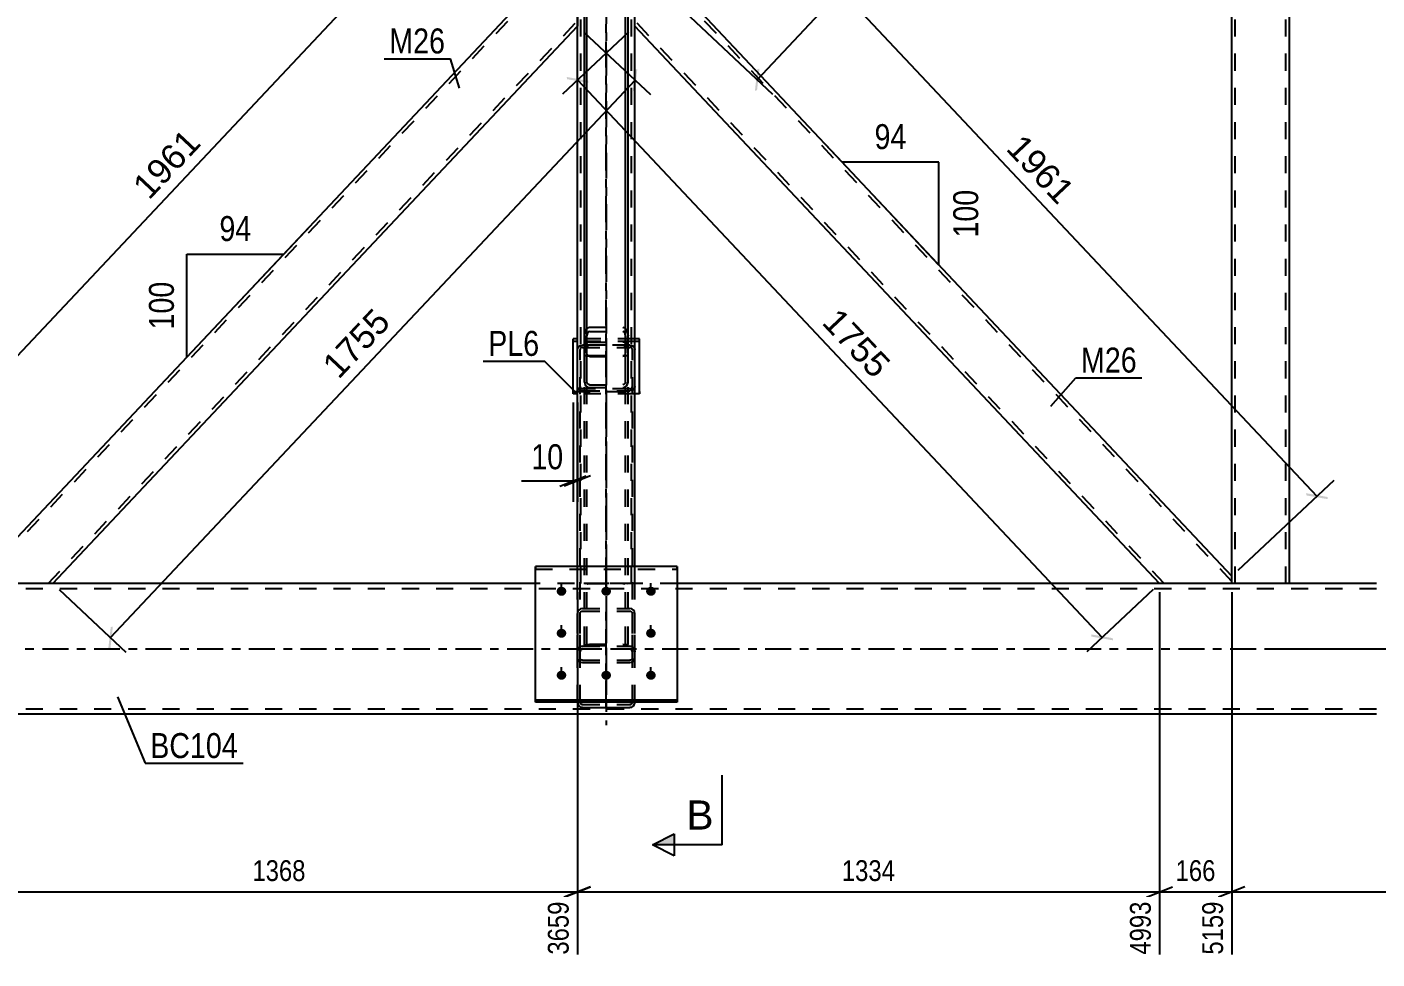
# Model space of a CAD drawing. Header units: millimetres. Extents: x -90 to 751, y -346 to 248.
# Drawn here: x 37.6 to 192.3, y -195.1 to -88.2 of the extents above; entities that cross this region are included whole.
import ezdxf

# ---------------------------------------------------------------- set-up
doc = ezdxf.new("R2010")
doc.units = ezdxf.units.MM
doc.linetypes.add('DXK_LINE_DOT2', pattern=[3.9198, 1.9599, -1.9599])
doc.linetypes.add('DXK_LINE_DOT3', pattern=[5.9187, 2.979, -0.9799, 0.9799, -0.9799])
doc.styles.add('Arial', font='ARIAL.TTF', dxfattribs={"height": 0.2})
doc.styles.add('Arial Narrow', font='ARIALN.TTF', dxfattribs={"height": 0.2})

# ---------------------------------------------------------------- blocks, each defined once
blk = doc.blocks.new('Part-389633021-3151 - 3137')
at = {"color": 7, "linetype": 'DXK_LINE_DOT2'}
for p, q in [((101.63, 43.53), (101.5, 43.25)), ((101.82, 43.71), (101.63, 43.53)), ((102.05, 43.78), (101.82, 43.71)), ((101.94, 43.32), (102.05, 43.35)), ((102.05, 43.78), (105.85, 43.78)), ((102.05, 43.35), (105.85, 43.35)), ((106.08, 43.71), (105.85, 43.78)), ((105.85, 43.35), (105.96, 43.32)), ((106.27, 43.53), (106.08, 43.71)), ((106.4, 43.25), (106.27, 43.53)), ((101.5, 43.25), (101.45, 42.92)), ((101.45, -128.9), (101.45, 42.92)), ((101.75, 42.92), (101.77, 43.08)), ((101.75, -128.9), (101.75, 42.92)), ((101.77, 43.08), (101.84, 43.22)), ((101.84, 43.22), (101.94, 43.32)), ((105.96, 43.32), (106.06, 43.22)), ((106.06, 43.22), (106.13, 43.08)), ((106.13, 43.08), (106.15, 42.92)), ((106.15, -128.9), (106.15, 42.92)), ((106.45, 42.92), (106.4, 43.25)), ((106.45, -128.9), (106.45, 42.92)), ((101.45, 37.49), (101.5, 37.17)), ((101.5, 37.17), (101.63, 36.89)), ((101.77, 37.33), (101.75, 37.49)), ((101.84, 37.19), (101.77, 37.33)), ((101.94, 37.1), (101.84, 37.19)), ((106.06, 37.19), (105.96, 37.1)), ((106.13, 37.33), (106.06, 37.19)), ((106.15, 37.49), (106.13, 37.33)), ((106.27, 36.89), (106.4, 37.17)), ((106.4, 37.17), (106.45, 37.49)), ((101.63, 36.89), (101.82, 36.7)), ((101.82, 36.7), (102.05, 36.64)), ((102.05, 37.06), (101.94, 37.1)), ((102.05, 37.06), (105.85, 37.06)), ((102.05, 36.64), (105.85, 36.64)), ((105.96, 37.1), (105.85, 37.06)), ((105.85, 36.64), (106.08, 36.7)), ((106.08, 36.7), (106.27, 36.89)), ((101.5, -124.71), (101.45, -124.95)), ((101.63, -124.51), (101.5, -124.71)), ((101.82, -124.37), (101.63, -124.51)), ((101.75, -124.95), (101.77, -124.83)), ((101.77, -124.83), (101.84, -124.73)), ((102.05, -124.32), (101.82, -124.37)), ((101.84, -124.73), (101.94, -124.66)), ((101.94, -124.66), (102.05, -124.64)), ((102.05, -124.32), (105.85, -124.32)), ((102.05, -124.64), (105.85, -124.64)), ((106.08, -124.37), (105.85, -124.32)), ((105.85, -124.64), (105.96, -124.66)), ((105.96, -124.66), (106.06, -124.73)), ((106.06, -124.73), (106.13, -124.83)), ((106.27, -124.51), (106.08, -124.37)), ((106.13, -124.83), (106.15, -124.95)), ((106.4, -124.71), (106.27, -124.51)), ((106.45, -124.95), (106.4, -124.71)), ((101.45, -128.9), (101.5, -129.14)), ((101.5, -129.14), (101.63, -129.35)), ((101.63, -129.35), (101.82, -129.48)), ((101.77, -129.02), (101.75, -128.9)), ((101.84, -129.12), (101.77, -129.02)), ((101.82, -129.48), (102.05, -129.53)), ((101.94, -129.19), (101.84, -129.12)), ((102.05, -129.22), (101.94, -129.19)), ((102.05, -129.22), (105.85, -129.22)), ((102.05, -129.53), (105.85, -129.53)), ((105.96, -129.19), (105.85, -129.22)), ((105.85, -129.53), (106.08, -129.48)), ((106.06, -129.12), (105.96, -129.19)), ((106.13, -129.02), (106.06, -129.12)), ((106.08, -129.48), (106.27, -129.35)), ((106.15, -128.9), (106.13, -129.02)), ((106.27, -129.35), (106.4, -129.14)), ((106.4, -129.14), (106.45, -128.9))]:
    blk.add_line(p, q, dxfattribs=at)
blk = doc.blocks.new('Part-389633021-3396 - 3137')
at = {"color": 2, "linetype": 'Continuous'}
for p, q in [((112.08, -150.07), (95.83, -150.07)), ((95.83, -165.62), (95.83, -150.07)), ((112.08, -150.07), (112.08, -165.62)), ((95.83, -165.34), (112.08, -165.34)), ((112.08, -165.62), (95.83, -165.62))]:
    blk.add_line(p, q, dxfattribs=at)
at = {"color": 7, "linetype": 'DXK_LINE_DOT2'}
for p, q in [((95.83, -150.07), (95.83, -150.35)), ((112.08, -150.35), (112.08, -150.07)), ((95.83, -150.35), (112.08, -150.35))]:
    blk.add_line(p, q, dxfattribs=at)
blk = doc.blocks.new('Part-389633021-3144 - 3137')
at = {"color": 7, "linetype": 'DXK_LINE_DOT2'}
for p, q in [((101.5, -62.61), (101.45, -62.84)), ((101.45, -125.75), (101.45, -62.84)), ((101.63, -62.41), (101.5, -62.61)), ((101.82, -62.28), (101.63, -62.41)), ((101.75, -62.84), (101.77, -62.72)), ((101.75, -66.63), (101.75, -62.84)), ((101.75, -125.75), (101.75, -62.84)), ((101.77, -62.72), (101.84, -62.63)), ((102.05, -62.24), (101.82, -62.28)), ((101.84, -62.63), (101.94, -62.56)), ((101.94, -62.56), (102.05, -62.54)), ((102.05, -62.24), (105.85, -62.24)), ((102.05, -62.54), (105.85, -62.54)), ((106.08, -62.28), (105.85, -62.24)), ((105.85, -62.54), (105.96, -62.56)), ((105.96, -62.56), (106.06, -62.63)), ((106.06, -62.63), (106.13, -62.72)), ((106.27, -62.41), (106.08, -62.28)), ((106.13, -62.72), (106.15, -62.84)), ((106.15, -125.75), (106.15, -62.84)), ((106.4, -62.61), (106.27, -62.41)), ((106.45, -62.84), (106.4, -62.61)), ((106.45, -125.75), (106.45, -62.84)), ((101.45, -66.63), (101.5, -66.86)), ((101.5, -66.86), (101.63, -67.05)), ((101.63, -67.05), (101.82, -67.18)), ((101.77, -66.74), (101.75, -66.63)), ((101.84, -66.84), (101.77, -66.74)), ((101.82, -67.18), (102.05, -67.23)), ((101.94, -66.91), (101.84, -66.84)), ((102.05, -66.93), (101.94, -66.91)), ((102.05, -66.93), (105.85, -66.93)), ((102.05, -67.23), (105.85, -67.23)), ((105.96, -66.91), (105.85, -66.93)), ((105.85, -67.23), (106.08, -67.18)), ((106.06, -66.84), (105.96, -66.91)), ((106.13, -66.74), (106.06, -66.84)), ((106.08, -67.18), (106.27, -67.05)), ((106.15, -66.63), (106.13, -66.74)), ((106.27, -67.05), (106.4, -66.86)), ((106.4, -66.86), (106.45, -66.63)), ((101.45, -123.6), (101.5, -123.22)), ((101.45, -123.6), (101.45, -125.75)), ((101.77, -123.41), (101.75, -123.6)), ((101.75, -125.75), (101.75, -123.6)), ((101.82, -122.69), (102.05, -122.61)), ((102.05, -123.1), (101.94, -123.14)), ((102.05, -122.61), (105.85, -122.61)), ((102.05, -123.1), (105.85, -123.1)), ((105.85, -122.61), (106.08, -122.69)), ((105.96, -123.14), (105.85, -123.1)), ((106.15, -123.6), (106.13, -123.41)), ((106.15, -123.6), (106.15, -125.75)), ((106.4, -123.22), (106.45, -123.6)), ((106.45, -125.75), (106.45, -123.6)), ((101.75, -123.96), (101.45, -123.96)), ((101.45, -124.24), (101.75, -124.24)), ((101.45, -124.32), (101.75, -124.32)), ((101.45, -124.69), (101.75, -124.69)), ((106.45, -123.96), (106.15, -123.96)), ((106.15, -124.24), (106.45, -124.24)), ((106.15, -124.32), (106.45, -124.32)), ((106.15, -124.69), (106.45, -124.69)), ((101.5, -125.84), (101.45, -125.75)), ((101.63, -125.91), (101.5, -125.84)), ((101.82, -125.95), (101.63, -125.91)), ((101.75, -125.75), (101.77, -125.8)), ((101.77, -125.8), (101.84, -125.83)), ((102.05, -125.97), (101.82, -125.95)), ((101.84, -125.83), (101.94, -125.85)), ((101.94, -125.85), (102.05, -125.86)), ((102.05, -125.86), (105.85, -125.86)), ((102.05, -125.97), (105.85, -125.97)), ((105.85, -125.86), (105.96, -125.85)), ((106.08, -125.95), (105.85, -125.97)), ((105.96, -125.85), (106.06, -125.83)), ((106.06, -125.83), (106.13, -125.8)), ((106.27, -125.91), (106.08, -125.95)), ((106.13, -125.8), (106.15, -125.75)), ((106.4, -125.84), (106.27, -125.91)), ((106.45, -125.75), (106.4, -125.84))]:
    blk.add_line(p, q, dxfattribs=at)
for centre, radius, start, end in [((102.38, -123.39), 0.901, 128.3497, 168.8111), ((102.21, -123.49), 0.45, 128.3497, 168.8111), ((105.69, -123.49), 0.45, 11.1889, 51.6504), ((105.52, -123.39), 0.901, 11.1889, 51.6504)]:
    blk.add_arc(centre, radius, start, end, dxfattribs=at)
blk = doc.blocks.new('Part-389633021-3148 - 3137')
at = {"color": 7, "linetype": 'DXK_LINE_DOT3'}
blk.add_line((103.95, 45.37), (103.95, -168.26), dxfattribs=at)
at = {"color": 7, "linetype": 'DXK_LINE_DOT2'}
for p, q in [((101.45, -158.88), (101.45, 36.64)), ((101.75, 36.64), (101.45, 36.64)), ((101.75, -158.88), (101.75, 36.64)), ((106.15, -158.88), (106.15, 36.64)), ((106.45, 36.64), (106.15, 36.64)), ((106.45, -158.88), (106.45, 36.64)), ((101.45, 35.46), (101.5, 35.35)), ((101.5, 35.35), (101.63, 35.25)), ((101.63, 35.25), (101.82, 35.19)), ((101.77, 35.41), (101.75, 35.46)), ((101.84, 35.36), (101.77, 35.41)), ((101.82, 35.19), (102.05, 35.17)), ((101.94, 35.33), (101.84, 35.36)), ((102.05, 35.32), (101.94, 35.33)), ((102.05, 35.32), (105.85, 35.32)), ((102.05, 35.17), (105.85, 35.17)), ((105.96, 35.33), (105.85, 35.32)), ((105.85, 35.17), (106.08, 35.19)), ((106.06, 35.36), (105.96, 35.33)), ((106.13, 35.41), (106.06, 35.36)), ((106.08, 35.19), (106.27, 35.25)), ((106.15, 35.46), (106.13, 35.41)), ((106.27, 35.25), (106.4, 35.35)), ((106.4, 35.35), (106.45, 35.46)), ((101.5, 32.88), (101.45, 33.4)), ((101.75, 33.4), (101.77, 33.14)), ((101.94, 32.78), (102.05, 32.72)), ((102.05, 32.72), (105.85, 32.72)), ((105.85, 32.72), (105.96, 32.78)), ((106.13, 33.14), (106.15, 33.4)), ((106.45, 33.4), (106.4, 32.88)), ((102.05, 32.05), (101.82, 32.15)), ((102.05, 32.05), (105.85, 32.05)), ((106.08, 32.15), (105.85, 32.05)), ((101.5, -152.02), (101.45, -152.07)), ((101.56, -152), (101.5, -152.02)), ((106.34, -152), (101.56, -152)), ((101.75, -152.07), (101.77, -152.04)), ((101.77, -152.04), (101.84, -152.02)), ((101.84, -152.02), (101.94, -152.01)), ((101.94, -152.01), (102.05, -152)), ((102.05, -152), (105.85, -152)), ((105.85, -152), (105.96, -152.01)), ((105.96, -152.01), (106.06, -152.02)), ((106.06, -152.02), (106.13, -152.04)), ((106.15, -152.07), (106.13, -152.04)), ((106.4, -152.02), (106.34, -152)), ((106.45, -152.07), (106.4, -152.02)), ((101.48, -159.19), (101.45, -158.88)), ((101.48, -159.19), (101.5, -159.15)), ((101.48, -159.19), (101.79, -159.19)), ((101.5, -159.15), (101.63, -159.05)), ((101.63, -159.05), (101.82, -158.98)), ((101.77, -159.14), (101.75, -158.88)), ((101.79, -159.19), (101.77, -159.14)), ((101.84, -159.15), (101.79, -159.19)), ((101.82, -158.98), (102.05, -158.96)), ((101.94, -159.12), (101.84, -159.15)), ((102.05, -159.11), (101.94, -159.12)), ((102.05, -158.96), (105.85, -158.96)), ((102.05, -159.11), (105.85, -159.11)), ((105.85, -158.96), (106.08, -158.98)), ((105.96, -159.12), (105.85, -159.11)), ((106.06, -159.15), (105.96, -159.12)), ((106.11, -159.19), (106.06, -159.15)), ((106.08, -158.98), (106.27, -159.05)), ((106.13, -159.14), (106.11, -159.19)), ((106.11, -159.19), (106.42, -159.19)), ((106.15, -158.88), (106.13, -159.14)), ((106.27, -159.05), (106.4, -159.15)), ((106.4, -159.15), (106.42, -159.19)), ((106.42, -159.19), (106.45, -158.88))]:
    blk.add_line(p, q, dxfattribs=at)
for centre, radius, start, end in [((102.85, 33.05), 1.37, 186.8369, 220.9456), ((102.45, 33.22), 0.683, 186.8369, 220.9456), ((105.45, 33.22), 0.683, 319.0547, 353.163), ((105.05, 33.05), 1.37, 319.0547, 353.163)]:
    blk.add_arc(centre, radius, start, end, dxfattribs=at)
blk = doc.blocks.new('Bolt-389633021-3190 - 3137')
at = {"linetype": 'Continuous'}
for points in [[(98.83, -153.41), (98.71, -153.4), (98.6, -153.37), (98.5, -153.31), (98.42, -153.24), (98.35, -153.15), (98.3, -153.05), (98.28, -152.95), (98.28, -152.84), (98.3, -152.73), (98.35, -152.63), (98.42, -152.55), (98.5, -152.47), (98.6, -152.42), (98.71, -152.39), (98.83, -152.38), (98.94, -152.39), (99.05, -152.42), (99.15, -152.47), (99.23, -152.55), (99.3, -152.63), (99.35, -152.73), (99.37, -152.84), (99.37, -152.95), (99.35, -153.05), (99.3, -153.15), (99.23, -153.24), (99.15, -153.31), (99.05, -153.37), (98.94, -153.4)], [(103.95, -153.41), (103.84, -153.4), (103.73, -153.37), (103.63, -153.31), (103.54, -153.24), (103.47, -153.15), (103.43, -153.05), (103.4, -152.95), (103.4, -152.84), (103.43, -152.73), (103.47, -152.63), (103.54, -152.55), (103.63, -152.47), (103.73, -152.42), (103.84, -152.39), (103.95, -152.38), (104.06, -152.39), (104.17, -152.42), (104.27, -152.47), (104.36, -152.55), (104.43, -152.63), (104.47, -152.73), (104.5, -152.84), (104.5, -152.95), (104.47, -153.05), (104.43, -153.15), (104.36, -153.24), (104.27, -153.31), (104.17, -153.37), (104.06, -153.4)], [(109.08, -153.41), (108.96, -153.4), (108.85, -153.37), (108.75, -153.31), (108.67, -153.24), (108.6, -153.15), (108.55, -153.05), (108.53, -152.95), (108.53, -152.84), (108.55, -152.73), (108.6, -152.63), (108.67, -152.55), (108.75, -152.47), (108.85, -152.42), (108.96, -152.39), (109.08, -152.38), (109.19, -152.39), (109.3, -152.42), (109.4, -152.47), (109.48, -152.55), (109.55, -152.63), (109.6, -152.73), (109.62, -152.84), (109.62, -152.95), (109.6, -153.05), (109.55, -153.15), (109.48, -153.24), (109.4, -153.31), (109.3, -153.37), (109.19, -153.4)], [(98.83, -158.23), (98.71, -158.21), (98.6, -158.18), (98.5, -158.13), (98.42, -158.05), (98.35, -157.97), (98.3, -157.87), (98.28, -157.76), (98.28, -157.66), (98.3, -157.55), (98.35, -157.45), (98.42, -157.36), (98.5, -157.29), (98.6, -157.24), (98.71, -157.2), (98.83, -157.19), (98.94, -157.2), (99.05, -157.24), (99.15, -157.29), (99.23, -157.36), (99.3, -157.45), (99.35, -157.55), (99.37, -157.66), (99.37, -157.76), (99.35, -157.87), (99.3, -157.97), (99.23, -158.05), (99.15, -158.13), (99.05, -158.18), (98.94, -158.21)], [(109.08, -158.23), (108.96, -158.21), (108.85, -158.18), (108.75, -158.13), (108.67, -158.05), (108.6, -157.97), (108.55, -157.87), (108.53, -157.76), (108.53, -157.66), (108.55, -157.55), (108.6, -157.45), (108.67, -157.36), (108.75, -157.29), (108.85, -157.24), (108.96, -157.2), (109.08, -157.19), (109.19, -157.2), (109.3, -157.24), (109.4, -157.29), (109.48, -157.36), (109.55, -157.45), (109.6, -157.55), (109.62, -157.66), (109.62, -157.76), (109.6, -157.87), (109.55, -157.97), (109.48, -158.05), (109.4, -158.13), (109.3, -158.18), (109.19, -158.21)], [(98.83, -163.04), (98.71, -163.03), (98.6, -163), (98.5, -162.94), (98.42, -162.87), (98.35, -162.78), (98.3, -162.68), (98.28, -162.58), (98.28, -162.47), (98.3, -162.37), (98.35, -162.27), (98.42, -162.18), (98.5, -162.11), (98.6, -162.05), (98.71, -162.02), (98.83, -162.01), (98.94, -162.02), (99.05, -162.05), (99.15, -162.11), (99.23, -162.18), (99.3, -162.27), (99.35, -162.37), (99.37, -162.47), (99.37, -162.58), (99.35, -162.68), (99.3, -162.78), (99.23, -162.87), (99.15, -162.94), (99.05, -163), (98.94, -163.03)], [(103.95, -163.04), (103.84, -163.03), (103.73, -163), (103.63, -162.94), (103.54, -162.87), (103.47, -162.78), (103.43, -162.68), (103.4, -162.58), (103.4, -162.47), (103.43, -162.37), (103.47, -162.27), (103.54, -162.18), (103.63, -162.11), (103.73, -162.05), (103.84, -162.02), (103.95, -162.01), (104.06, -162.02), (104.17, -162.05), (104.27, -162.11), (104.36, -162.18), (104.43, -162.27), (104.47, -162.37), (104.5, -162.47), (104.5, -162.58), (104.47, -162.68), (104.43, -162.78), (104.36, -162.87), (104.27, -162.94), (104.17, -163), (104.06, -163.03)], [(109.08, -163.04), (108.96, -163.03), (108.85, -163), (108.75, -162.94), (108.67, -162.87), (108.6, -162.78), (108.55, -162.68), (108.53, -162.58), (108.53, -162.47), (108.55, -162.37), (108.6, -162.27), (108.67, -162.18), (108.75, -162.11), (108.85, -162.05), (108.96, -162.02), (109.08, -162.01), (109.19, -162.02), (109.3, -162.05), (109.4, -162.11), (109.48, -162.18), (109.55, -162.27), (109.6, -162.37), (109.62, -162.47), (109.62, -162.58), (109.6, -162.68), (109.55, -162.78), (109.48, -162.87), (109.4, -162.94), (109.3, -163), (109.19, -163.03)]]:
    blk.add_hatch(color=1, dxfattribs=at).paths.add_polyline_path(points)
at = {"color": 1, "linetype": 'Continuous'}
for p, q in [((98.83, -153.39), (98.83, -151.97)), ((103.95, -153.39), (103.95, -151.97)), ((109.08, -153.39), (109.08, -151.97)), ((98.83, -158.2), (98.83, -156.79)), ((109.08, -158.2), (109.08, -156.79)), ((98.83, -163.02), (98.83, -161.6)), ((103.95, -163.02), (103.95, -161.6)), ((109.08, -163.02), (109.08, -161.6))]:
    blk.add_line(p, q, dxfattribs=at)
blk = doc.blocks.new('Part-389633021-3291 - 3137')
at = {"color": 2, "linetype": 'Continuous'}
for p, q in [((100.65, -71.42), (100.65, -7.5)), ((107.25, -71.42), (107.25, -7.5)), ((100.65, -150.07), (100.65, -88.08)), ((107.25, -150.07), (107.25, -88.08))]:
    blk.add_line(p, q, dxfattribs=at)
at = {"color": 7, "linetype": 'DXK_LINE_DOT2'}
for p, q in [((107.25, -7.5), (100.65, -7.5)), ((101.05, -152), (101.05, -7.5)), ((106.85, -152), (106.85, -7.5)), ((100.65, -88.08), (100.65, -71.42)), ((107.25, -88.08), (107.25, -71.42)), ((100.65, -152), (100.65, -150.07)), ((107.25, -152), (107.25, -150.07)), ((107.25, -152), (100.65, -152))]:
    blk.add_line(p, q, dxfattribs=at)
at = {"color": 7, "linetype": 'DXK_LINE_DOT3'}
blk.add_line((103.95, -152), (103.95, -7.5), dxfattribs=at)
blk = doc.blocks.new('Part-389633021-3338 - 3137')
at = {"color": 2, "linetype": 'Continuous'}
for p, q in [((95.83, -152), (15.65, -152)), ((192.25, -152), (112.08, -152)), ((192.25, -167), (15.65, -167))]:
    blk.add_line(p, q, dxfattribs=at)
at = {"color": 7, "linetype": 'DXK_LINE_DOT2'}
for p, q in [((192.25, -152.6), (15.65, -152.6)), ((112.08, -152), (95.83, -152)), ((192.25, -166.4), (15.65, -166.4))]:
    blk.add_line(p, q, dxfattribs=at)
at = {"color": 7, "linetype": 'DXK_LINE_DOT3'}
blk.add_line((15.65, -159.5), (192.25, -159.5), dxfattribs=at)
blk = doc.blocks.new('Part-389633021-3367 - 3137')
at = {"color": 2, "linetype": 'Continuous'}
for p, q in [((32.25, -151.17), (99.42, -79.75)), ((99.42, -79.75), (100.65, -81.06)), ((100.65, -81.06), (100.65, -88.08)), ((40.53, -152), (100.65, -88.08)), ((32.25, -151.17), (32.25, -152))]:
    blk.add_line(p, q, dxfattribs=at)
at = {"color": 7, "linetype": 'DXK_LINE_DOT2'}
for p, q in [((32.25, -151.76), (99.69, -80.04)), ((39.98, -152), (100.65, -87.49)), ((40.53, -152), (32.25, -152))]:
    blk.add_line(p, q, dxfattribs=at)
blk = doc.blocks.new('Part-389633021-3393 - 3137')
at = {"color": 2, "linetype": 'Continuous'}
for p, q in [((100.15, -130.25), (100.15, -123.96)), ((100.65, -123.96), (100.15, -123.96)), ((100.65, -124.24), (100.15, -124.24)), ((107.75, -123.96), (107.25, -123.96)), ((107.75, -124.24), (107.25, -124.24)), ((107.75, -130.25), (107.75, -123.96)), ((100.65, -130.25), (100.15, -130.25)), ((107.75, -130.25), (107.25, -130.25))]:
    blk.add_line(p, q, dxfattribs=at)
at = {"color": 7, "linetype": 'DXK_LINE_DOT2'}
for p, q in [((107.25, -123.96), (100.65, -123.96)), ((107.25, -124.24), (100.65, -124.24)), ((100.15, -130.25), (100.15, -129.98)), ((100.15, -129.98), (107.75, -129.98)), ((107.75, -129.98), (107.75, -130.25)), ((107.25, -130.25), (100.65, -130.25))]:
    blk.add_line(p, q, dxfattribs=at)
blk = doc.blocks.new('Part-389633021-3402 - 3137')
at = {"color": 7, "linetype": 'DXK_LINE_DOT2'}
for p, q in [((100.65, -125.16), (100.7, -124.98)), ((100.65, -165.58), (100.65, -125.16)), ((100.7, -124.98), (100.83, -124.83)), ((100.83, -124.83), (101.02, -124.72)), ((100.97, -125.07), (100.95, -125.16)), ((100.95, -165.58), (100.95, -125.16)), ((101.04, -124.99), (100.97, -125.07)), ((101.02, -124.72), (101.25, -124.69)), ((101.14, -124.94), (101.04, -124.99)), ((101.25, -124.92), (101.14, -124.94)), ((106.65, -124.69), (101.25, -124.69)), ((101.25, -124.92), (106.65, -124.92)), ((106.65, -124.69), (106.88, -124.72)), ((106.76, -124.94), (106.65, -124.92)), ((106.86, -124.99), (106.76, -124.94)), ((106.93, -125.07), (106.86, -124.99)), ((106.88, -124.72), (107.07, -124.83)), ((106.95, -125.16), (106.93, -125.07)), ((106.95, -165.58), (106.95, -125.16)), ((107.07, -124.83), (107.2, -124.98)), ((107.2, -124.98), (107.25, -125.16)), ((107.25, -165.58), (107.25, -125.16)), ((100.7, -129.6), (100.65, -129.42)), ((100.83, -129.75), (100.7, -129.6)), ((101.02, -129.86), (100.83, -129.75)), ((100.95, -129.42), (100.97, -129.51)), ((100.97, -129.51), (101.04, -129.59)), ((101.25, -129.89), (101.02, -129.86)), ((101.04, -129.59), (101.08, -129.61)), ((101.08, -129.61), (101.14, -129.64)), ((101.14, -129.64), (101.25, -129.66)), ((106.65, -129.66), (101.25, -129.66)), ((101.25, -129.89), (106.65, -129.89)), ((106.65, -129.66), (106.76, -129.64)), ((106.88, -129.86), (106.65, -129.89)), ((106.76, -129.64), (106.86, -129.59)), ((106.86, -129.59), (106.93, -129.51)), ((107.07, -129.75), (106.88, -129.86)), ((106.93, -129.51), (106.95, -129.42)), ((107.2, -129.6), (107.07, -129.75)), ((107.25, -129.42), (107.2, -129.6)), ((101.25, -159.19), (101.02, -159.24)), ((101.25, -159.19), (106.65, -159.19)), ((106.88, -159.24), (106.65, -159.19)), ((100.7, -159.58), (100.65, -159.83)), ((100.95, -159.83), (100.97, -159.71)), ((100.97, -159.71), (101.04, -159.6)), ((101.04, -159.6), (101.14, -159.53)), ((101.14, -159.53), (101.25, -159.51)), ((101.25, -159.51), (106.65, -159.51)), ((106.65, -159.51), (106.76, -159.53)), ((106.76, -159.53), (106.86, -159.6)), ((106.86, -159.6), (106.93, -159.71)), ((106.93, -159.71), (106.95, -159.83)), ((107.25, -159.83), (107.2, -159.58)), ((100.65, -165.58), (100.7, -165.82)), ((100.97, -165.7), (100.95, -165.58)), ((101.04, -165.8), (100.97, -165.7)), ((101.02, -166.17), (101.25, -166.21)), ((101.14, -165.87), (101.04, -165.8)), ((101.25, -165.89), (101.14, -165.87)), ((101.25, -165.89), (106.65, -165.89)), ((101.25, -166.21), (106.65, -166.21)), ((106.76, -165.87), (106.65, -165.89)), ((106.65, -166.21), (106.88, -166.17)), ((106.86, -165.8), (106.76, -165.87)), ((106.86, -165.8), (106.88, -165.77)), ((106.88, -165.77), (106.93, -165.7)), ((106.93, -165.7), (106.95, -165.58)), ((107.2, -165.82), (107.25, -165.58))]:
    blk.add_line(p, q, dxfattribs=at)
at = {"color": 7, "linetype": 'DXK_LINE_DOT3'}
blk.add_line((103.95, -123.87), (103.95, -166.12), dxfattribs=at)
at = {"color": 7, "linetype": 'DXK_LINE_DOT2'}
for centre, start, end in [((101.28, -159.8), 114.32, 159.2417), ((106.62, -159.8), 20.7583, 65.68), ((101.28, -165.6), 200.7583, 245.68), ((106.62, -165.6), 294.32, 339.2417)]:
    blk.add_arc(centre, 0.621, start, end, dxfattribs=at)
blk = doc.blocks.new('Part-389633021-3422 - 3137')
at = {"color": 2, "linetype": 'Continuous'}
for p, q in [((108.48, -79.75), (107.25, -81.06)), ((175.65, -151.17), (108.48, -79.75)), ((107.25, -86.91), (107.25, -81.06)), ((107.25, -88.08), (107.25, -86.91)), ((167.37, -152), (107.25, -88.08)), ((175.65, -152), (175.65, -151.17))]:
    blk.add_line(p, q, dxfattribs=at)
at = {"color": 7, "linetype": 'DXK_LINE_DOT2'}
for p, q in [((175.65, -151.76), (108.21, -80.04)), ((107.25, -87.99), (107.25, -86.91)), ((107.25, -87.49), (107.25, -87.36)), ((167.92, -152), (107.25, -87.49)), ((175.65, -152), (167.37, -152))]:
    blk.add_line(p, q, dxfattribs=at)
blk = doc.blocks.new('Part-389633021-3425 - 3137')
at = {"color": 7, "linetype": 'DXK_LINE_DOT3'}
blk.add_line((103.95, -166.12), (103.95, -154.56), dxfattribs=at)
at = {"color": 7, "linetype": 'DXK_LINE_DOT2'}
for p, q in [((100.7, -155.23), (100.65, -155.45)), ((100.65, -159.83), (100.65, -155.45)), ((100.65, -155.45), (100.65, -160.52)), ((100.83, -155.05), (100.7, -155.23)), ((101.02, -154.92), (100.83, -155.05)), ((100.95, -155.45), (100.97, -155.34)), ((100.95, -159.83), (100.95, -155.45)), ((100.95, -160.52), (100.95, -155.45)), ((100.97, -155.34), (101.04, -155.25)), ((101.25, -154.88), (101.02, -154.92)), ((101.04, -155.25), (101.14, -155.19)), ((101.14, -155.19), (101.25, -155.16)), ((101.25, -154.88), (106.65, -154.88)), ((101.25, -155.16), (106.65, -155.16)), ((106.88, -154.92), (106.65, -154.88)), ((106.65, -155.16), (106.76, -155.19)), ((106.76, -155.19), (106.86, -155.25)), ((106.86, -155.25), (106.93, -155.34)), ((107.07, -155.05), (106.88, -154.92)), ((106.93, -155.34), (106.95, -155.45)), ((106.95, -159.83), (106.95, -155.45)), ((106.95, -160.52), (106.95, -155.45)), ((107.2, -155.23), (107.07, -155.05)), ((107.25, -155.45), (107.2, -155.23)), ((107.25, -159.83), (107.25, -155.45)), ((107.25, -160.52), (107.25, -155.45)), ((101.02, -159.24), (101.25, -159.19)), ((101.25, -159.19), (106.65, -159.19)), ((106.65, -159.19), (106.88, -159.24)), ((100.65, -159.83), (100.7, -159.58)), ((100.65, -165.58), (100.65, -159.83)), ((100.65, -165.58), (100.65, -160.52)), ((100.65, -160.52), (100.7, -160.74)), ((100.7, -160.74), (100.83, -160.92)), ((100.83, -160.92), (101.02, -161.04)), ((100.97, -159.71), (100.95, -159.83)), ((100.95, -165.58), (100.95, -159.83)), ((100.95, -165.58), (100.95, -160.52)), ((100.97, -160.63), (100.95, -160.52)), ((101.04, -159.6), (100.97, -159.71)), ((101.04, -160.72), (100.97, -160.63)), ((101.14, -159.53), (101.04, -159.6)), ((101.14, -160.78), (101.04, -160.72)), ((101.25, -159.51), (101.14, -159.53)), ((101.25, -160.8), (101.14, -160.78)), ((101.25, -159.51), (106.65, -159.51)), ((101.25, -160.8), (106.65, -160.8)), ((106.76, -159.53), (106.65, -159.51)), ((106.76, -160.78), (106.65, -160.8)), ((106.86, -159.6), (106.76, -159.53)), ((106.86, -160.72), (106.76, -160.78)), ((106.93, -159.71), (106.86, -159.6)), ((106.93, -160.63), (106.86, -160.72)), ((106.88, -161.04), (107.07, -160.92)), ((106.95, -159.83), (106.93, -159.71)), ((106.95, -160.52), (106.93, -160.63)), ((106.95, -165.58), (106.95, -159.83)), ((106.95, -165.58), (106.95, -160.52)), ((107.07, -160.92), (107.2, -160.74)), ((107.2, -159.58), (107.25, -159.83)), ((107.2, -160.74), (107.25, -160.52)), ((107.25, -165.58), (107.25, -159.83)), ((107.25, -165.58), (107.25, -160.52)), ((101.02, -161.04), (101.25, -161.08)), ((101.25, -161.08), (106.65, -161.08)), ((106.65, -161.08), (106.88, -161.04)), ((100.66, -165.62), (100.65, -165.58)), ((100.69, -165.8), (100.69, -165.8)), ((100.95, -165.58), (100.97, -165.7)), ((100.97, -165.7), (101.04, -165.8)), ((101.04, -165.8), (101.14, -165.87)), ((101.14, -165.87), (101.25, -165.89)), ((101.25, -165.89), (106.65, -165.89)), ((106.65, -165.89), (106.76, -165.87)), ((106.76, -165.87), (106.86, -165.8)), ((106.86, -165.8), (106.93, -165.7)), ((106.93, -165.7), (106.95, -165.58)), ((107.21, -165.8), (107.21, -165.8)), ((107.25, -165.58), (107.24, -165.62))]:
    blk.add_line(p, q, dxfattribs=at)
at = {"color": 2, "linetype": 'Continuous'}
for p, q in [((100.69, -165.8), (100.66, -165.62)), ((100.7, -165.82), (100.69, -165.8)), ((101.25, -166.21), (101.02, -166.17)), ((101.25, -166.21), (106.65, -166.21)), ((106.88, -166.17), (106.65, -166.21)), ((107.21, -165.8), (107.2, -165.82)), ((107.24, -165.62), (107.21, -165.8))]:
    blk.add_line(p, q, dxfattribs=at)
at = {"color": 7, "linetype": 'DXK_LINE_DOT2'}
for centre, start, end in [((101.28, -159.8), 114.3199, 159.2417), ((106.62, -159.8), 20.7583, 65.68)]:
    blk.add_arc(centre, 0.621, start, end, dxfattribs=at)
at = {"color": 2, "linetype": 'Continuous'}
for centre, start, end in [((101.28, -165.6), 200.7583, 245.68), ((106.62, -165.6), 294.3199, 339.2417)]:
    blk.add_arc(centre, 0.621, start, end, dxfattribs=at)
blk = doc.blocks.new('Part-389633021-3429 - 3137')
at = {"color": 7, "linetype": 'DXK_LINE_DOT2'}
for p, q in [((175.65, -7.5), (182.25, -7.5)), ((175.65, -8.33), (175.65, -7.5)), ((176.05, -152), (176.05, -7.5)), ((181.85, -152), (181.85, -7.5)), ((175.65, -152), (175.65, -151.17)), ((182.25, -152), (175.65, -152))]:
    blk.add_line(p, q, dxfattribs=at)
at = {"color": 2, "linetype": 'Continuous'}
for p, q in [((182.25, -7.5), (182.25, -152)), ((175.65, -151.17), (175.65, -8.33))]:
    blk.add_line(p, q, dxfattribs=at)
blk = doc.blocks.new('StraightDimension-389633021-3739 - 3137')
at = {"linetype": 'Continuous'}
for points in [[(189.67, -20.28), (189.92, -20.24), (189.64, -22.72), (189.4, -22.76)], [(121.24, -95.45), (121, -95.49), (121.27, -93.01), (121.52, -92.97)]]:
    blk.add_hatch(color=7, dxfattribs=at).paths.add_polyline_path(points)
at = {"color": 7, "linetype": 'Continuous'}
for p, q in [((176.38, -9.01), (191.41, -23.14)), ((121.26, -94.23), (189.66, -21.5)), ((107.98, -81.74), (123.01, -95.88))]:
    blk.add_line(p, q, dxfattribs=at)
at = {"color": 0}
blk.add_wipeout([(158.48, -53.78), (155.42, -50.9), (148.5, -58.25), (151.56, -61.13)], dxfattribs=at)
at = {"color": 3, "style": 'Arial'}
blk.add_text('1997', height=2.865, rotation=46.7591, dxfattribs=at).set_placement((151.54, -60.28))
blk = doc.blocks.new('StraightDimension-389633021-3454 - 3137')
at = {"color": 7, "linetype": 'Continuous'}
for p, q in [((175.65, -153), (175.65, -194.56)), ((237.9, -174), (237.9, -194.56)), ((177.15, -186.77), (174.15, -187.97)), ((236.4, -187.97), (239.4, -186.77)), ((175.65, -187.37), (237.9, -187.37))]:
    blk.add_line(p, q, dxfattribs=at)
at = {"color": 0}
blk.add_wipeout([(210.32, -186.62), (210.32, -183.12), (203.23, -183.12), (203.23, -186.62)], dxfattribs=at)
at = {"color": 0, "linetype": 'Continuous'}
blk.add_wipeout([(237.4, -187.97), (233.9, -187.97), (233.9, -195.06), (237.4, -195.06)], dxfattribs=at)
at = {"color": 3, "style": 'Arial Narrow'}
blk.add_text('2292', height=2.386, dxfattribs=at).set_placement((203.73, -186.12))
at = {"color": 3, "linetype": 'Continuous', "style": 'Arial Narrow'}
blk.add_text('7451', height=2.386, rotation=90.0002, dxfattribs=at).set_placement((236.9, -194.56))
blk = doc.blocks.new('StraightDimension-389633021-3470 - 3137')
at = {"color": 7, "linetype": 'Continuous'}
for p, q in [((167.37, -153), (167.37, -194.56)), ((175.65, -153), (175.65, -194.56)), ((165.87, -187.97), (168.87, -186.77)), ((177.15, -186.77), (174.15, -187.97)), ((167.37, -187.37), (175.65, -187.37))]:
    blk.add_line(p, q, dxfattribs=at)
at = {"color": 0}
blk.add_wipeout([(174.29, -186.62), (174.29, -183.12), (168.72, -183.12), (168.72, -186.62)], dxfattribs=at)
at = {"color": 0, "linetype": 'Continuous'}
blk.add_wipeout([(175.15, -187.97), (171.65, -187.97), (171.65, -195.06), (175.15, -195.06)], dxfattribs=at)
at = {"color": 3, "style": 'Arial Narrow'}
blk.add_text('166', height=2.386, dxfattribs=at).set_placement((169.22, -186.12))
at = {"color": 3, "linetype": 'Continuous', "style": 'Arial Narrow'}
blk.add_text('5159', height=2.386, rotation=90.0002, dxfattribs=at).set_placement((174.65, -194.56))
blk = doc.blocks.new('StraightDimension-389633021-3487 - 3137')
at = {"color": 7, "linetype": 'Continuous'}
for p, q in [((100.65, -153), (100.65, -194.56)), ((167.37, -153), (167.37, -194.56)), ((102.15, -186.77), (99.15, -187.97)), ((165.87, -187.97), (168.87, -186.77)), ((100.65, -187.37), (167.37, -187.37))]:
    blk.add_line(p, q, dxfattribs=at)
at = {"color": 0}
blk.add_wipeout([(137.56, -186.62), (137.56, -183.12), (130.46, -183.12), (130.46, -186.62)], dxfattribs=at)
at = {"color": 0, "linetype": 'Continuous'}
blk.add_wipeout([(166.87, -187.97), (163.37, -187.97), (163.37, -195.06), (166.87, -195.06)], dxfattribs=at)
at = {"color": 3, "style": 'Arial Narrow'}
blk.add_text('1334', height=2.386, dxfattribs=at).set_placement((130.96, -186.12))
at = {"color": 3, "linetype": 'Continuous', "style": 'Arial Narrow'}
blk.add_text('4993', height=2.386, rotation=90.0002, dxfattribs=at).set_placement((166.37, -194.56))
blk = doc.blocks.new('StraightDimension-389633021-3504 - 3137')
at = {"color": 7, "linetype": 'Continuous'}
for p, q in [((32.25, -152.17), (32.25, -194.56)), ((100.65, -153), (100.65, -194.56)), ((33.75, -186.77), (30.75, -187.97)), ((99.15, -187.97), (102.15, -186.77)), ((32.25, -187.37), (100.65, -187.37))]:
    blk.add_line(p, q, dxfattribs=at)
at = {"color": 0}
blk.add_wipeout([(70, -186.62), (70, -183.12), (62.9, -183.12), (62.9, -186.62)], dxfattribs=at)
at = {"color": 0, "linetype": 'Continuous'}
blk.add_wipeout([(100.15, -187.97), (96.65, -187.97), (96.65, -195.06), (100.15, -195.06)], dxfattribs=at)
at = {"color": 3, "style": 'Arial Narrow'}
blk.add_text('1368', height=2.386, dxfattribs=at).set_placement((63.4, -186.12))
at = {"color": 3, "linetype": 'Continuous', "style": 'Arial Narrow'}
blk.add_text('3659', height=2.386, rotation=90.0002, dxfattribs=at).set_placement((99.65, -194.56))
blk = doc.blocks.new('StraightDimension-389633021-3628 - 3137')
at = {"color": 7, "linetype": 'Continuous'}
for p, q in [((193.28, 0), (264.86, 0)), ((263.06, -1.5), (261.86, 1.5)), ((262.46, -159.5), (262.46, 0)), ((261.86, -158), (263.06, -161)), ((179.95, -159.5), (264.86, -159.5))]:
    blk.add_line(p, q, dxfattribs=at)
at = {"color": 0}
blk.add_wipeout([(261.71, -75.49), (257.51, -75.49), (257.51, -84.01), (261.71, -84.01)], dxfattribs=at)
at = {"color": 3, "style": 'Arial Narrow'}
blk.add_text('3190', height=2.863, rotation=90.0002, dxfattribs=at).set_placement((261.11, -83.41))
blk = doc.blocks.new('StraightDimension-389633021-3638 - 3137')
at = {"linetype": 'Continuous'}
for points in [[(107.27, -93.07), (107.52, -93.03), (107.24, -95.51), (107, -95.55)], [(47.13, -159.44), (46.88, -159.48), (47.16, -156.99), (47.4, -156.95)]]:
    blk.add_hatch(color=7, dxfattribs=at).paths.add_polyline_path(points)
at = {"color": 7, "linetype": 'Continuous'}
for p, q in [((101.38, -88.76), (109.01, -95.93)), ((47.14, -158.21), (107.26, -94.29)), ((41.26, -152.69), (48.89, -159.86))]:
    blk.add_line(p, q, dxfattribs=at)
at = {"color": 0}
blk.add_wipeout([(80.22, -122.16), (77.16, -119.29), (70.25, -126.64), (73.31, -129.52)], dxfattribs=at)
at = {"color": 3, "style": 'Arial'}
blk.add_text('1755', height=2.865, rotation=46.7591, dxfattribs=at).set_placement((73.28, -128.67))
blk = doc.blocks.new('StraightDimension-389633021-3700 - 3137')
at = {"linetype": 'Continuous'}
for points in [[(89.06, -68.77), (89.31, -68.73), (89.03, -71.21), (88.78, -71.26)], [(21.86, -142.64), (21.61, -142.68), (21.89, -140.2), (22.14, -140.15)]]:
    blk.add_hatch(color=7, dxfattribs=at).paths.add_polyline_path(points)
at = {"color": 7, "linetype": 'Continuous'}
for p, q in [((98.69, -79.06), (87.08, -68.14)), ((21.87, -141.42), (89.04, -69.99)), ((31.52, -150.49), (19.91, -139.57))]:
    blk.add_line(p, q, dxfattribs=at)
at = {"color": 0}
blk.add_wipeout([(58.48, -101.62), (55.42, -98.74), (48.5, -106.09), (51.56, -108.97)], dxfattribs=at)
at = {"color": 3, "style": 'Arial'}
blk.add_text('1961', height=2.865, rotation=46.7591, dxfattribs=at).set_placement((51.54, -108.12))
blk = doc.blocks.new('StraightDimension-389633021-3754 - 3137')
at = {"linetype": 'Continuous'}
for points in [[(117.03, -70.48), (117, -70.23), (119.46, -70.66), (119.49, -70.91)], [(186.63, -142.08), (186.66, -142.33), (184.2, -141.9), (184.17, -141.65)]]:
    blk.add_hatch(color=7, dxfattribs=at).paths.add_polyline_path(points)
at = {"color": 7, "linetype": 'Continuous'}
for p, q in [((109.21, -79.06), (120.21, -68.72)), ((118.24, -70.57), (185.41, -141.99)), ((176.38, -150.49), (187.38, -140.14))]:
    blk.add_line(p, q, dxfattribs=at)
at = {"color": 0}
blk.add_wipeout([(155.72, -109.55), (158.78, -106.67), (151.87, -99.31), (148.81, -102.19)], dxfattribs=at)
at = {"color": 3, "style": 'Arial'}
blk.add_text('1961', height=2.865, rotation=-46.7591, dxfattribs=at).set_placement((149.66, -102.22))
blk = doc.blocks.new('StraightDimension-389633021-3793 - 3137')
at = {"linetype": 'Continuous'}
for points in [[(99.46, -94.17), (99.43, -93.92), (101.89, -94.35), (101.92, -94.6)], [(162.01, -158.27), (162.04, -158.52), (159.57, -158.09), (159.55, -157.84)]]:
    blk.add_hatch(color=7, dxfattribs=at).paths.add_polyline_path(points)
at = {"color": 7, "linetype": 'Continuous'}
for p, q in [((106.52, -88.76), (98.93, -95.9)), ((100.68, -94.26), (160.79, -158.18)), ((166.64, -152.69), (159.04, -159.83))]:
    blk.add_line(p, q, dxfattribs=at)
at = {"color": 0}
blk.add_wipeout([(134.63, -129.49), (137.69, -126.61), (130.77, -119.26), (127.71, -122.13)], dxfattribs=at)
at = {"color": 3, "style": 'Arial'}
blk.add_text('1755', height=2.865, rotation=-46.7591, dxfattribs=at).set_placement((128.56, -122.16))
blk = doc.blocks.new('AngleDimension-389633021-13628 - 3137')
at = {"color": 7, "linetype": 'Continuous'}
for p, q in [((129.1, -101.67), (130.99, -103.69)), ((142.09, -103.69), (130.99, -103.69)), ((142.09, -115.49), (130.99, -103.69)), ((142.09, -115.49), (142.09, -103.69))]:
    blk.add_line(p, q, dxfattribs=at)
at = {"color": 0}
for points in [[(138.97, -102.79), (138.97, -98.59), (134.11, -98.59), (134.11, -102.79)], [(147.19, -106.25), (142.99, -106.25), (142.99, -112.93), (147.19, -112.93)]]:
    blk.add_wipeout(points, dxfattribs=at)
at = {"color": 3, "style": 'Arial Narrow'}
blk.add_text('94', height=2.863, dxfattribs=at).set_placement((134.71, -102.19))
blk.add_text('100', height=2.863, rotation=90.0002, dxfattribs=at).set_placement((146.59, -112.33))
blk = doc.blocks.new('AngleDimension-389633021-13643 - 3137')
at = {"color": 7, "linetype": 'Continuous'}
for p, q in [((70.04, -110.99), (67, -114.23)), ((55.9, -114.23), (67, -114.23)), ((55.9, -126.03), (67, -114.23)), ((55.9, -126.03), (55.9, -114.23))]:
    blk.add_line(p, q, dxfattribs=at)
at = {"color": 0}
for points in [[(63.88, -113.33), (63.88, -109.13), (59.02, -109.13), (59.02, -113.33)], [(55, -116.79), (50.8, -116.79), (50.8, -123.47), (55, -123.47)]]:
    blk.add_wipeout(points, dxfattribs=at)
at = {"color": 3, "style": 'Arial Narrow'}
blk.add_text('94', height=2.863, dxfattribs=at).set_placement((59.62, -112.73))
blk.add_text('100', height=2.863, rotation=90.0002, dxfattribs=at).set_placement((54.4, -122.87))
blk = doc.blocks.new('StraightDimension-389633021-26252 - 3137')
at = {"color": 7, "linetype": 'Continuous'}
for p, q in [((100.15, -131.25), (100.15, -142.65)), ((100.65, -131.25), (100.65, -142.65)), ((98.65, -140.85), (101.65, -139.65)), ((102.15, -139.65), (99.15, -140.85)), ((100.15, -140.25), (100.65, -140.25))]:
    blk.add_line(p, q, dxfattribs=at)
at = {"color": 0}
blk.add_wipeout([(99.62, -139.5), (99.62, -135.3), (94.77, -135.3), (94.77, -139.5)], dxfattribs=at)
at = {"color": 7, "linetype": 'Continuous'}
blk.add_line((100.15, -140.25), (94.24, -140.25), dxfattribs=at)
blk.add_line((100.15, -140.25), (94.24, -140.25), dxfattribs=at)
at = {"color": 3, "style": 'Arial Narrow'}
blk.add_text('10', height=2.863, dxfattribs=at).set_placement((95.37, -138.9))
blk = doc.blocks.new('Mark-389633021-3334 - 3137')
at = {"color": 0}
blk.add_wipeout([(61.74, -172.02), (61.74, -169.02), (51.69, -169.02), (51.69, -172.02)], dxfattribs=at)
blk.add_wipeout([(61.74, -172.02), (61.74, -169.02), (51.69, -169.02), (51.69, -172.02)], dxfattribs=at)
at = {"color": 30, "linetype": 'Continuous'}
for p, q in [((47.94, -165.01), (51.09, -172.62)), ((51.09, -172.62), (62.34, -172.62))]:
    blk.add_line(p, q, dxfattribs=at)
at = {"color": 3, "style": 'Arial Narrow'}
blk.add_text('BC104', height=2.863, dxfattribs=at).set_placement((51.69, -172.02))
blk = doc.blocks.new('Mark-389633021-3363 - 3137')
at = {"color": 0}
blk.add_wipeout([(85.49, -91.22), (85.49, -88.22), (79.09, -88.22), (79.09, -91.22)], dxfattribs=at)
blk.add_wipeout([(85.49, -91.22), (85.49, -88.22), (79.09, -88.22), (79.09, -91.22)], dxfattribs=at)
at = {"color": 30, "linetype": 'Continuous'}
for p in [(78.49, -91.82), (87.14, -95.19)]:
    blk.add_line(p, (86.09, -91.82), dxfattribs=at)
at = {"color": 3, "style": 'Arial Narrow'}
blk.add_text('M26', height=2.863, dxfattribs=at).set_placement((79.09, -91.22))
blk = doc.blocks.new('Mark-389633021-3418 - 3137')
at = {"color": 0}
blk.add_wipeout([(164.76, -127.81), (164.76, -124.81), (158.37, -124.81), (158.37, -127.81)], dxfattribs=at)
blk.add_wipeout([(164.76, -127.81), (164.76, -124.81), (158.37, -124.81), (158.37, -127.81)], dxfattribs=at)
at = {"color": 30, "linetype": 'Continuous'}
for p, q in [((154.91, -131.68), (157.77, -128.41)), ((157.77, -128.41), (165.36, -128.41))]:
    blk.add_line(p, q, dxfattribs=at)
at = {"color": 3, "style": 'Arial Narrow'}
blk.add_text('M26', height=2.863, dxfattribs=at).set_placement((158.37, -127.81))
blk = doc.blocks.new('SectionMark-389633021-4048 - 3137')
at = {"linetype": 'Continuous'}
for points in [[(111.75, 39.35), (111.75, 38.1), (109.25, 39.35)], [(111.75, -180.72), (111.75, -181.97), (109.25, -181.97)]]:
    blk.add_hatch(color=6, dxfattribs=at).paths.add_polyline_path(points)
at = {"color": 6, "linetype": 'Continuous'}
for p, q in [((109.25, 39.35), (111.75, 40.6)), ((111.75, 38.1), (111.75, 40.6)), ((117.25, 39.35), (109.25, 39.35)), ((109.25, 39.35), (111.75, 38.1)), ((117.25, 39.35), (117.25, 31.35)), ((117.25, -181.97), (117.25, -173.97)), ((109.25, -181.97), (111.75, -180.72)), ((111.75, -180.72), (111.75, -183.22)), ((117.25, -181.97), (109.25, -181.97)), ((111.75, -183.22), (109.25, -181.97))]:
    blk.add_line(p, q, dxfattribs=at)
at = {"color": 0, "linetype": 'Continuous'}
for points in [[(116.25, 34.1), (116.25, 37.6), (113.14, 37.6), (113.14, 34.1)], [(116.25, -180.22), (116.25, -176.72), (113.14, -176.72), (113.14, -180.22)]]:
    blk.add_wipeout(points, dxfattribs=at)
at = {"color": 3, "linetype": 'Continuous', "style": 'Arial'}
for p in [(113.14, 34.1), (113.14, -180.22)]:
    blk.add_text('B', height=3.34, dxfattribs=at).set_placement(p)
blk = doc.blocks.new('Mark-389633021-26247 - 3137')
at = {"color": 0}
blk.add_wipeout([(96.28, -125.9), (96.28, -122.9), (90.43, -122.9), (90.43, -125.9)], dxfattribs=at)
blk.add_wipeout([(96.28, -125.9), (96.28, -122.9), (90.43, -122.9), (90.43, -125.9)], dxfattribs=at)
at = {"color": 30, "linetype": 'Continuous'}
for p in [(89.83, -126.5), (100.41, -130.03)]:
    blk.add_line(p, (96.88, -126.5), dxfattribs=at)
at = {"color": 3, "style": 'Arial Narrow'}
blk.add_text('PL6', height=2.863, dxfattribs=at).set_placement((90.43, -125.9))

msp = doc.modelspace()

# ---------------------------------------------------------------- block references
for name in ['Part-389633021-3148 - 3137', 'Part-389633021-3151 - 3137', 'Part-389633021-3291 - 3137', 'Part-389633021-3429 - 3137', 'Part-389633021-3144 - 3137', 'Part-389633021-3367 - 3137', 'Part-389633021-3422 - 3137', 'Part-389633021-3393 - 3137', 'Part-389633021-3402 - 3137', 'Part-389633021-3396 - 3137', 'Part-389633021-3338 - 3137', 'Bolt-389633021-3190 - 3137', 'Part-389633021-3425 - 3137']:
    msp.add_blockref(name, (0, 0))

# ---------------------------------------------------------------- next in the draw order: block references
for name in ['StraightDimension-389633021-3739 - 3137', 'StraightDimension-389633021-3454 - 3137']:
    msp.add_blockref(name, (0, 0))

# ---------------------------------------------------------------- next in the draw order: block references
for name in ['StraightDimension-389633021-3628 - 3137', 'StraightDimension-389633021-3470 - 3137']:
    msp.add_blockref(name, (0, 0))

# ---------------------------------------------------------------- next in the draw order: block references
msp.add_blockref('StraightDimension-389633021-3487 - 3137', (0, 0))

# ---------------------------------------------------------------- next in the draw order: block references
msp.add_blockref('StraightDimension-389633021-3504 - 3137', (0, 0))

# ---------------------------------------------------------------- next in the draw order: block references
for name in ['StraightDimension-389633021-3638 - 3137', 'Mark-389633021-3334 - 3137']:
    msp.add_blockref(name, (0, 0))

# ---------------------------------------------------------------- next in the draw order: block references
for name in ['StraightDimension-389633021-3700 - 3137', 'StraightDimension-389633021-3754 - 3137']:
    msp.add_blockref(name, (0, 0))

# ---------------------------------------------------------------- next in the draw order: block references
for name in ['Mark-389633021-3363 - 3137', 'StraightDimension-389633021-3793 - 3137', 'AngleDimension-389633021-13643 - 3137']:
    msp.add_blockref(name, (0, 0))

# ---------------------------------------------------------------- next in the draw order: block references
for name in ['SectionMark-389633021-4048 - 3137', 'AngleDimension-389633021-13628 - 3137', 'Mark-389633021-26247 - 3137', 'Mark-389633021-3418 - 3137', 'StraightDimension-389633021-26252 - 3137']:
    msp.add_blockref(name, (0, 0))

doc.saveas('drawing.dxf')
